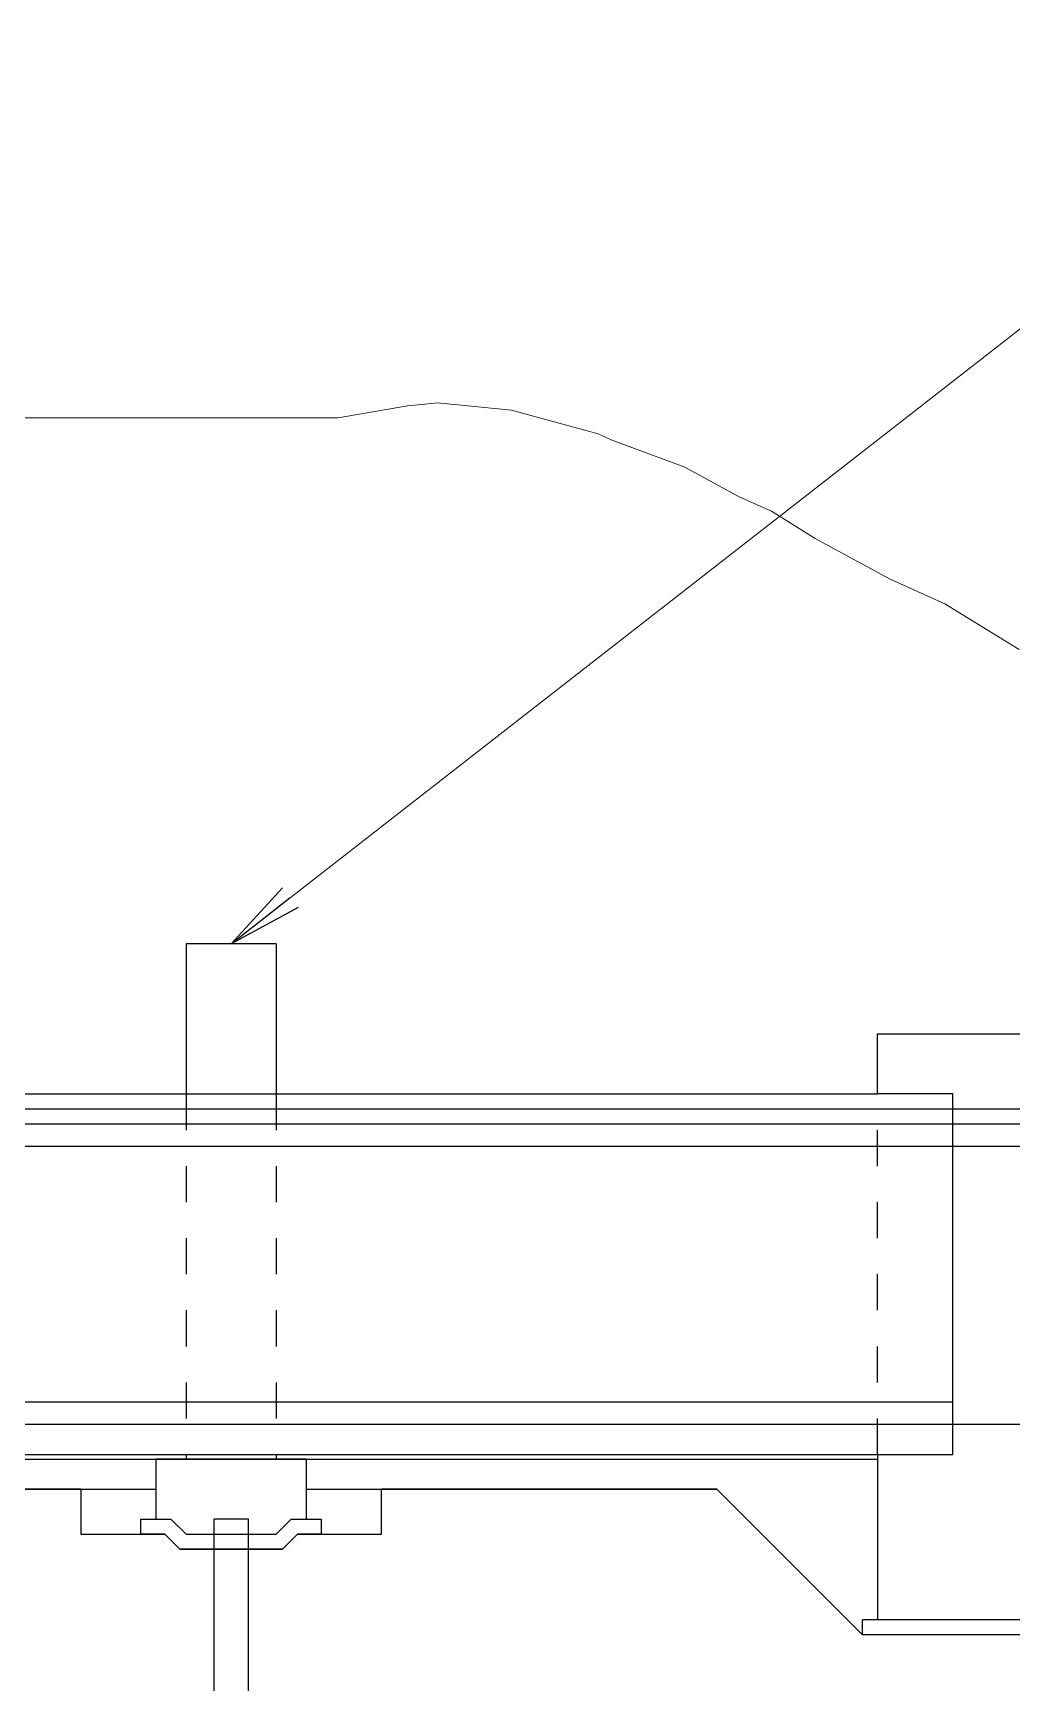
# Model space of a CAD drawing. Header units: millimetres. Extents: x -2078669 to -1085629, y -5987148 to 310365.
# Drawn here: x -1657698 to -1641418, y -2767936 to -2740492 of the extents above; entities that cross this region are included whole.
import ezdxf

# ---------------------------------------------------------------- set-up
doc = ezdxf.new("R2010")
doc.units = ezdxf.units.MM
doc.header["$LTSCALE"] = 500
doc.linetypes.add('SXF_跳び破線', pattern=[12, 6, -6])
for name, color, linetype, lineweight in [('D-BGD', 7, 'Continuous', 13), ('D-BYP-STR2', 6, 'Continuous', 25), ('D-BYP-STRA', 1, 'Continuous', 25), ('D-BYP-STRC', 1, 'Continuous', 13)]:
    doc.layers.add(name, color=color, linetype=linetype, lineweight=lineweight)
doc.styles.add('MS ゴシック', font='MS Gothic.ttf')
doc.dimstyles.new('DIM-500-F', dxfattribs={"dimscale": 500, "dimtxt": 3.5, "dimasz": 2.5, "dimexe": 0, "dimexo": 2, "dimgap": 0.8, "dimtad": 1, "dimdec": 0, "dimzin": 0, "dimdsep": 46, "dimtxsty": 'MS ゴシック', "dimblk": 'OPEN', "dimcen": 0.1, "dimclrd": 256, "dimclre": 256, "dimclrt": 256, "dimaunit": 1, "dimadec": 4, "dimazin": 0, "dimtfac": 1, "dimtdec": 0, "dimtmove": 2, "dimatfit": 3, "dimldrblk": 'OPEN', "dimfxl": 1, "dimtolj": 1, "dimtzin": 0, "dimlwd": -1, "dimlwe": -1, "dimarcsym": 2})

# ---------------------------------------------------------------- blocks, each defined once
blk = doc.blocks.new('_Open')
at = {"color": 0, "linetype": 'ByBlock', "lineweight": -2}
for p, q in [((-1, 0.167), (0, 0)), ((-1, -0.167), (0, 0)), ((0, 0), (-1, 0))]:
    blk.add_line(p, q, dxfattribs=at)

msp = doc.modelspace()

# ---------------------------------------------------------------- linework, layer by layer
at = {"layer": 'D-BGD', "linetype": 'Continuous', "lineweight": 13, "elevation": 708000}
msp.add_lwpolyline([(-1641301.1, -2750754.5), (-1642533.7, -2749990.5), (-1643445.6, -2749583.4), (-1643975.4, -2749294), (-1644691.4, -2748903), (-1645417.1, -2748453.1), (-1645954.1, -2748213.4), (-1646858.9, -2747719.3), (-1648081.7, -2747263.5), (-1648300.6, -2747165.8), (-1648462.7, -2747121.5), (-1649498.4, -2746838.7), (-1649742.4, -2746772.1), (-1650971.2, -2746649.6), (-1651184.1, -2746670.9), (-1651472, -2746699.5), (-1652625.9, -2746899.6), (-1653479.7, -2746899.6), (-1654067.6, -2746899.6), (-1654862.3, -2746899.6), (-1655509.4, -2746899.6), (-1655988.2, -2746899.6), (-1656951.1, -2746899.6), (-1658252.6, -2746899.6)], dxfattribs=at)
at = {"layer": 'D-BYP-STR2'}
msp.add_line((-1696506.9, -2758399.6, 708000), (-1628403.4, -2758399.6, 708000), dxfattribs=at)
at = {"layer": 'D-BYP-STR2', "elevation": 708000}
for points in [[(-1656903.4, -2764724.6), (-1697978.4, -2764724.6), (-1698653.4, -2765399.6), (-1700799.9, -2765399.6), (-1701049.9, -2765649.6), (-1702757, -2765649.6), (-1703007, -2765399.6), (-1704904.4, -2765399.6), (-1705404.4, -2764899.6), (-1724153.4, -2764899.6), (-1725653.4, -2766399.6), (-1735153.5, -2766399.6), (-1742301.4, -2759251.7)], [(-1656903.4, -2764724.6), (-1656903.4, -2765474.6), (-1655507, -2765474.6), (-1655257, -2765724.6), (-1653549.9, -2765724.6), (-1653299.9, -2765474.6), (-1651903.4, -2765474.6), (-1651903.4, -2764724.6)], [(-1620653.4, -2766149.6), (-1624154.4, -2766149.6), (-1625154.4, -2767149.6), (-1626404.4, -2767149.6), (-1630050.9, -2767149.6), (-1630300.9, -2767399.6), (-1632008, -2767399.6), (-1632258, -2767149.6), (-1643655.1, -2767149.6), (-1643904.2, -2767149.6), (-1646329.2, -2764724.6), (-1651903.4, -2764724.6)]]:
    msp.add_lwpolyline(points, dxfattribs=at)
msp.add_lwpolyline([(-1654116.9, -2765224.6), (-1654691.9, -2765224.6), (-1654691.9, -2770224.6), (-1654116.9, -2770224.6)], close=True, dxfattribs=at)
at = {"layer": 'D-BYP-STRA'}
for p, q in [((-1655153.4, -2755649.6, 708000), (-1655153.4, -2758149.6, 708000)), ((-1653653.4, -2755649.6, 708000), (-1655153.4, -2755649.6, 708000)), ((-1653653.4, -2755649.6, 708000), (-1653653.4, -2758149.6, 708000)), ((-1643654.2, -2758149.6, 708000), (-1643654.2, -2757149.6, 708000)), ((-1643654.2, -2757149.6, 708000), (-1633153.4, -2757149.6, 708000)), ((-1643654.2, -2757649.6, 708000), (-1643654.2, -2757399.6, 708000)), ((-1698903.4, -2758149.6, 708000), (-1643654.2, -2758149.6, 708000)), ((-1642404.2, -2758649.6, 708000), (-1700153.4, -2758649.6, 708000)), ((-1630903.4, -2758649.6, 708000), (-1642404.2, -2758649.6, 708000)), ((-1642404.2, -2759024.6, 708000), (-1700153.4, -2759024.6, 708000)), ((-1630903.4, -2759024.6, 708000), (-1642404.2, -2759024.6, 708000)), ((-1700153.4, -2763274.6, 708000), (-1642404.2, -2763274.6, 708000)), ((-1642404.2, -2763649.6, 708000), (-1700153.4, -2763649.6, 708000)), ((-1630903.4, -2763649.6, 708000), (-1642404.2, -2763649.6, 708000)), ((-1698903.4, -2764149.6, 708000), (-1643654.2, -2764149.6, 708000)), ((-1698903.4, -2764224.6, 708000), (-1643654.2, -2764224.6, 708000)), ((-1655653.4, -2764224.6, 708000), (-1655653.4, -2765224.6, 708000)), ((-1653153.4, -2764224.6, 708000), (-1655653.4, -2764224.6, 708000)), ((-1653153.4, -2764224.6, 708000), (-1653153.4, -2765224.6, 708000)), ((-1643654.2, -2764149.6, 708000), (-1643654.2, -2766899.6, 708000)), ((-1697978.4, -2764724.6, 708000), (-1655653.4, -2764724.6, 708000)), ((-1653153.4, -2764724.6, 708000), (-1646329.2, -2764724.6, 708000)), ((-1646329.2, -2764724.6, 708000), (-1643904.2, -2767149.6, 708000)), ((-1643654.2, -2766899.6, 708000), (-1643904.2, -2766899.6, 708000)), ((-1643904.2, -2767149.6, 708000), (-1643904.2, -2766899.6, 708000)), ((-1632153.4, -2766899.6, 708000), (-1643654.2, -2766899.6, 708000)), ((-1632257, -2767149.6, 708000), (-1643904.2, -2767149.6, 708000))]:
    msp.add_line(p, q, dxfattribs=at)
at = {"layer": 'D-BYP-STRA', "linetype": 'SXF_跳び破線', "ltscale": 0.2}
for p, q in [((-1655153.4, -2758149.6, 708000), (-1655153.4, -2764224.6, 708000)), ((-1653653.4, -2758149.6, 708000), (-1653653.4, -2764224.6, 708000)), ((-1643654.2, -2764149.6, 708000), (-1643654.2, -2758149.6, 708000))]:
    msp.add_line(p, q, dxfattribs=at)
at = {"layer": 'D-BYP-STRA', "elevation": 708000}
for points in [[(-1643654.2, -2764149.6), (-1642404.2, -2764149.6), (-1642404.2, -2758149.6), (-1643654.2, -2758149.6)], [(-1643654.2, -2764149.6), (-1642404.2, -2764149.6), (-1642404.2, -2758149.6), (-1643654.2, -2758149.6)], [(-1653153.4, -2765224.6), (-1652903.4, -2765224.6), (-1652903.4, -2765474.6), (-1653299.9, -2765474.6), (-1653549.9, -2765724.6), (-1655257, -2765724.6), (-1655507, -2765474.6), (-1655903.4, -2765474.6), (-1655903.4, -2765224.6), (-1655653.4, -2765224.6)], [(-1655653.4, -2765224.6), (-1655403.4, -2765224.6), (-1655153.4, -2765474.6), (-1653653.4, -2765474.6), (-1653403.4, -2765224.6), (-1653153.4, -2765224.6)]]:
    msp.add_lwpolyline(points, dxfattribs=at)

# ---------------------------------------------------------------- leaders
at = {"layer": 'D-BYP-STRC'}
msp.add_leader([(-1654404.4, -2755649.6, 1071000), (-1634972.1, -2740492.5, 1071000)], dimstyle='DIM-500-F', override={"dimgap": 0.8, "dimtad": 0}, dxfattribs=at)

doc.saveas('drawing.dxf')
